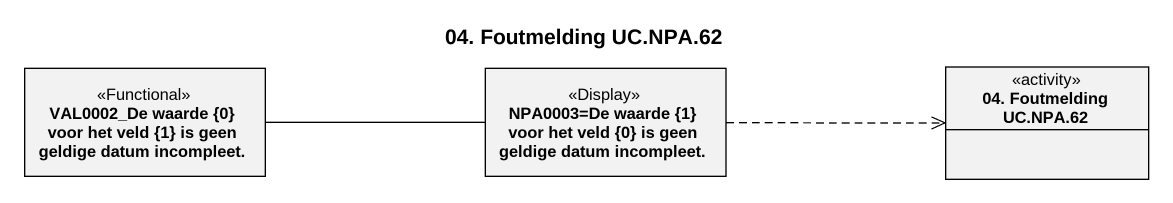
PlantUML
@startuml
title 04. Foutmelding UC.NPA.62
hide circle
hide empty members
class "VAL0002_De waarde {0} voor het veld {1} is geen geldige datum incompleet." as VAL0002_De_waarde_0_voor <<Functional>>
class "NPA0003=De waarde {1} voor het veld {0} is geen geldige datum incompleet." as NPA0003_De_waarde_1_voor <<Display>>
class "04. Foutmelding UC.NPA.62" as c04_Foutmelding_UC_NPA_62 <<activity>>
VAL0002_De_waarde_0_voor -right- NPA0003_De_waarde_1_voor
NPA0003_De_waarde_1_voor .right.> c04_Foutmelding_UC_NPA_62
@enduml
